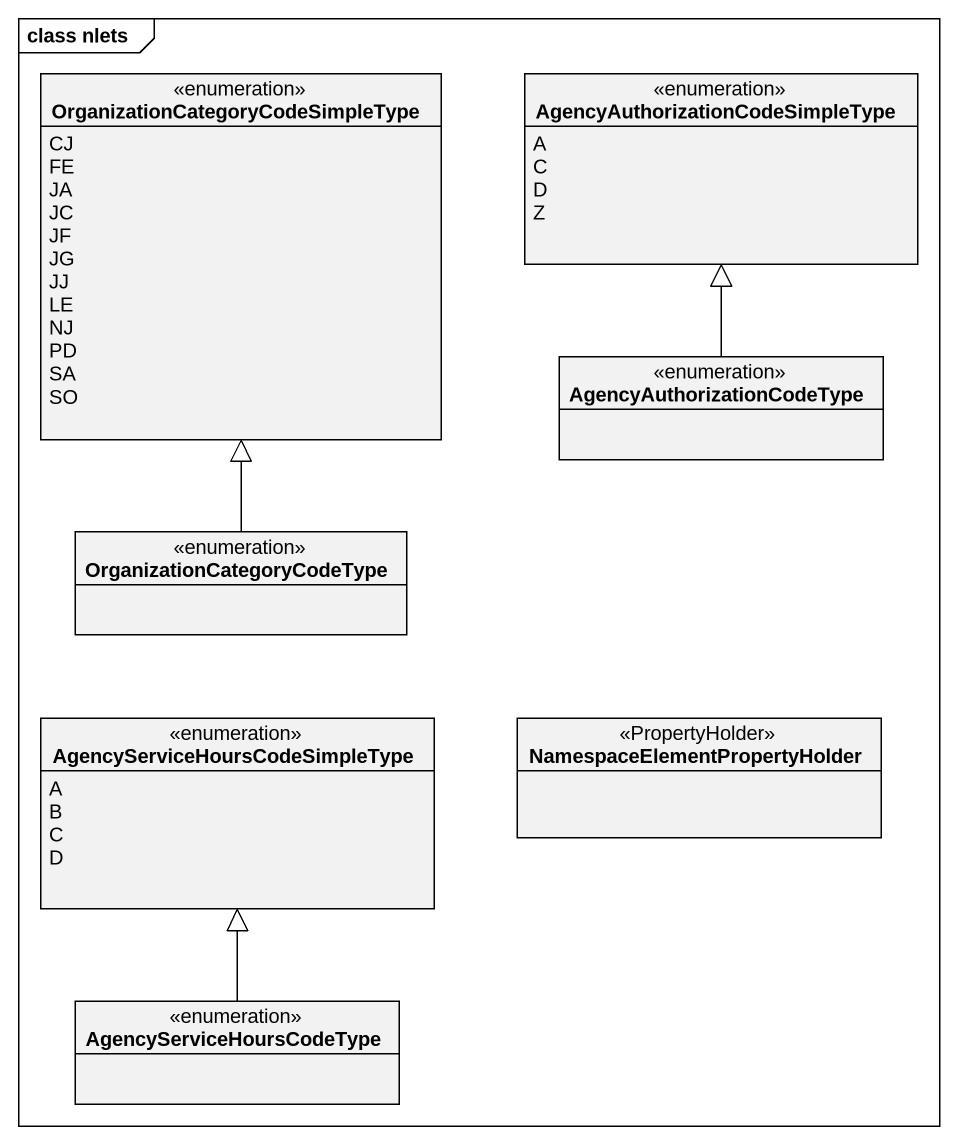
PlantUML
@startuml
mainframe class nlets
hide circle
hide empty members
enum "OrganizationCategoryCodeSimpleType" as OrganizationCategoryCodeSimp {
  CJ
  FE
  JA
  JC
  JF
  JG
  JJ
  LE
  NJ
  PD
  SA
  SO
}
enum "AgencyAuthorizationCodeSimpleType" as AgencyAuthorizationCodeSimpl {
  A
  C
  D
  Z
}
enum AgencyAuthorizationCodeType
enum OrganizationCategoryCodeType
enum "AgencyServiceHoursCodeSimpleType" as AgencyServiceHoursCodeSimple {
  A
  B
  C
  D
}
class "NamespaceElementPropertyHolder" as NamespaceElementPropertyHold <<PropertyHolder>>
enum AgencyServiceHoursCodeType
AgencyAuthorizationCodeType -up-|> AgencyAuthorizationCodeSimpl
OrganizationCategoryCodeType -up-|> OrganizationCategoryCodeSimp
AgencyServiceHoursCodeType -up-|> AgencyServiceHoursCodeSimple
@enduml
